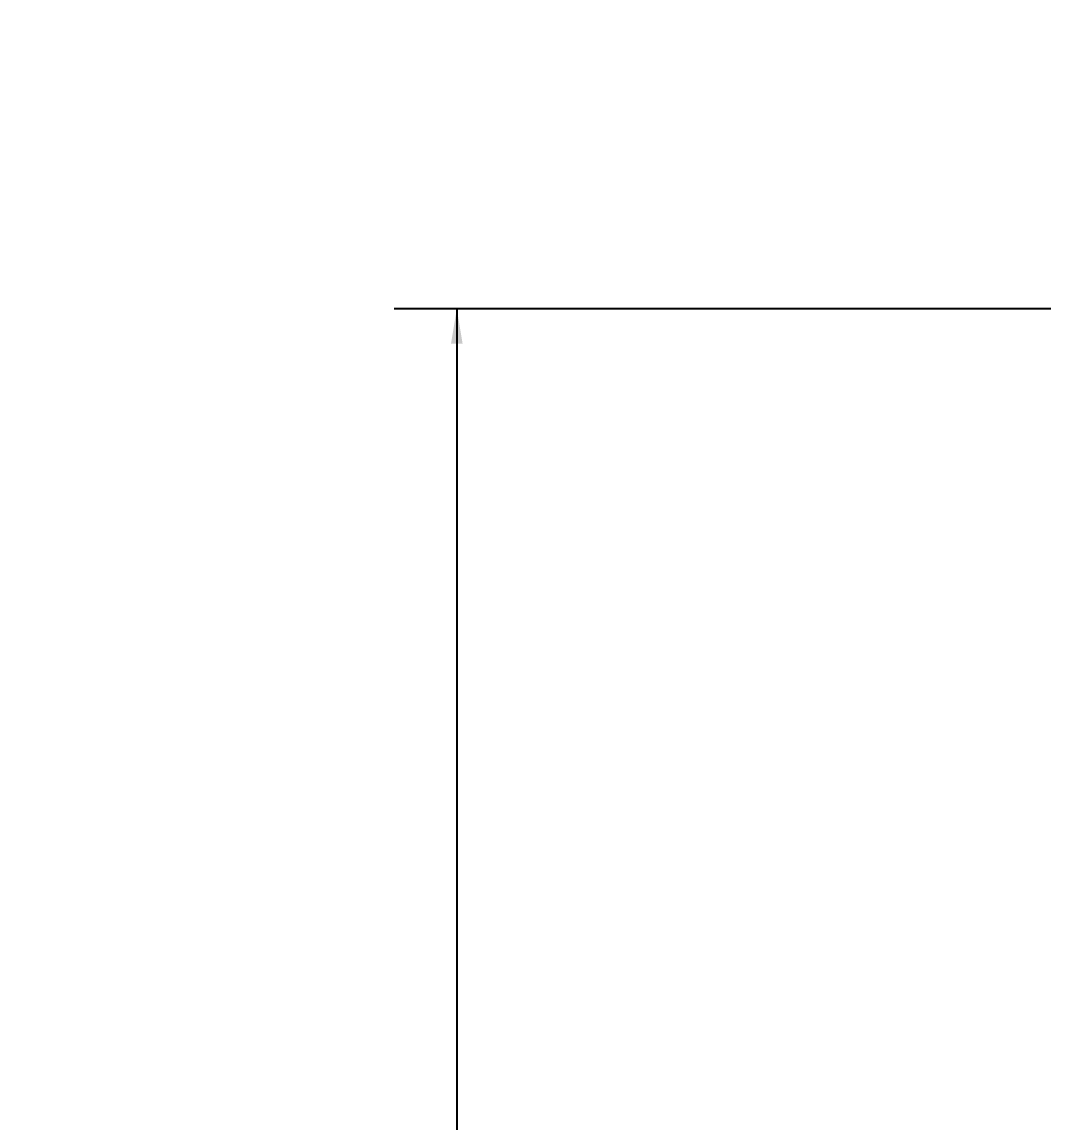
# Model space of a CAD drawing. Extents: x 0 to 3160, y 0 to 2315.
# Drawn here: x 1696.5 to 1930.1, y 956.1 to 1207.8 of the extents above; entities that cross this region are included whole.
import ezdxf

# ---------------------------------------------------------------- set-up
doc = ezdxf.new("R2010")
doc.units = 0
doc.header["$LTSCALE"] = 10
doc.header["$MEASUREMENT"] = 0
doc.header["$PDMODE"] = 3
doc.header["$PDSIZE"] = -10
doc.layers.get('0').update_dxf_attribs({"linetype": 'CONTINUOUS'})
doc.layers.get('DEFPOINTS').update_dxf_attribs({"linetype": 'CONTINUOUS'})
doc.styles.add('Daelim Dimension', font='')
doc.styles.get('Daelim Dimension').set_extended_font_data('나눔고딕')
doc.dimstyles.new('DEFAULT', dxfattribs={"dimscale": 2, "dimtxt": 2, "dimasz": 2, "dimexe": 0, "dimexo": 2, "dimgap": 1, "dimtad": 1, "dimdec": 1, "dimzin": 9, "dimdsep": 46, "dimtxsty": 'Daelim Dimension', "dimcen": 0.5, "dimclrd": 252, "dimclre": 252, "dimclrt": 3, "dimadec": 1, "dimazin": 0, "dimtfac": 1, "dimtdec": 1, "dimtix": 1, "dimtmove": 0, "dimatfit": 3, "dimfxl": 1, "dimtolj": 1, "dimtzin": 1, "dimlwd": 9, "dimlwe": 9, "dimarcsym": 0})

# ---------------------------------------------------------------- blocks, each defined once
blk = doc.blocks.new('*D11')
at = {"color": 5, "lineweight": 9, "ltscale": 0.5, "transparency": 16777216}
for p, q in [((1700.51, 1321.47), (2335.83, 1321.47)), ((2333.83, 470.44), (2333.83, 1313.47)), ((2140.49, 462.44), (2335.83, 462.44))]:
    blk.add_line(p, q, dxfattribs=at)
at = {"color": 5, "ltscale": 0.5, "transparency": 16777216}
for points in [[(2332.5, 1313.47), (2335.17, 1313.47), (2333.83, 1321.47)], [(2332.5, 470.44), (2335.17, 470.44), (2333.83, 462.44)]]:
    blk.add_solid(points, dxfattribs=at)
at = {"layer": 'DEFPOINTS', "color": 0, "ltscale": 0.5, "transparency": 16777216}
for p in [(1696.51, 1321.47), (2333.83, 1321.47), (2136.49, 462.44)]:
    blk.add_point(p, dxfattribs=at)
at = {"color": 7, "lineweight": -3, "ltscale": 0.5, "transparency": 16777216, "insert": (2318.13, 915.53), "char_height": 20, "attachment_point": 5, "rotation": 90, "style": 'Daelim Dimension'}
blk.add_mtext('\\A1;(1140)', dxfattribs=at)

msp = doc.modelspace()

# ---------------------------------------------------------------- linework, layer by layer
at = {"color": 5, "lineweight": -3, "ltscale": 0.5}
for p, q in [((2045.23, 1142.16), (1781.63, 1142.16)), ((1795.98, 1142.16), (1795.98, 337.14))]:
    msp.add_line(p, q, dxfattribs=at)
msp.add_solid([(1794.65, 1134.16), (1797.31, 1134.16), (1795.98, 1142.16)], dxfattribs=at)

# ---------------------------------------------------------------- dimensions: what is measured, and where the dimension line sits
dim = msp.add_linear_dim(base=(2333.83, 1321.47), p1=(2136.49, 462.44), p2=(1696.51, 1321.47), angle=90, text='(1140)', dimstyle='DEFAULT', override={"dimtxt": 10, "dimasz": 4, "dimexe": 1, "dimdec": 0, "dimclrd": 5, "dimclre": 5, "dimclrt": 7}, dxfattribs=at)
dim.commit()
dim.dimension.update_dxf_attribs({"geometry": '*D11', "text_midpoint": (2333.83, 915.53), "dimtype": 160})

doc.saveas('drawing.dxf')
